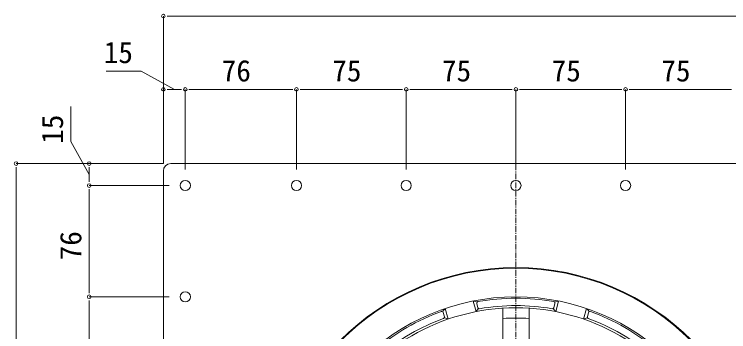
# Model space of a CAD drawing. Units: millimetres, scale not verified. Extents: x -1380 to 1380, y -955 to 955.
# Drawn here: x -793 to -304.6, y 351.1 to 567.8 of the extents above; entities that cross this region are included whole.
import ezdxf
from ezdxf.enums import TextEntityAlignment as Align

# ---------------------------------------------------------------- set-up
doc = ezdxf.new("R2010")
doc.units = ezdxf.units.MM
doc.header["$LTSCALE"] = 3
doc.linetypes.add('USER1', pattern=[2, 1.25, -0.25, 0.25, -0.25])
for name, color, linetype, lineweight in [('0-0_0', 7, 'Continuous', 15), ('0-2_L-2', 7, 'Continuous', 18), ('0-3_L-1', 7, 'Continuous', 18), ('0-4_L-5', 2, 'USER1', 18), ('0-8_SUNPO', 7, 'Continuous', 18), ('0-B_L-1b', 150, 'Continuous', 18)]:
    doc.layers.add(name, color=color, linetype=linetype, lineweight=lineweight)
doc.styles.add('ＭＳ ゴシック', font='')
doc.styles.get('ＭＳ ゴシック').set_extended_font_data('MS Gothic')

msp = doc.modelspace()

# ---------------------------------------------------------------- linework, layer by layer
at = {"layer": '0-0_0'}
for p, q in [((-688.579, 566.564), (-686.079, 566.564)), ((-688.579, 516.564), (-686.079, 516.564)), ((-678.579, 516.564), (-681.079, 516.564)), ((-673.579, 516.564), (-671.079, 516.564)), ((-602.579, 516.564), (-605.079, 516.564)), ((-597.579, 516.564), (-595.079, 516.564)), ((-527.579, 516.564), (-530.079, 516.564)), ((-522.579, 516.564), (-520.079, 516.564)), ((-452.579, 516.564), (-455.079, 516.564)), ((-447.579, 516.564), (-445.079, 516.564)), ((-377.579, 516.564), (-380.079, 516.564)), ((-372.579, 516.564), (-370.079, 516.564)), ((-302.579, 516.564), (-305.079, 516.564)), ((-791.747, 463.397), (-791.747, 460.897)), ((-741.747, 463.397), (-741.747, 460.897)), ((-741.747, 453.397), (-741.747, 455.897)), ((-741.747, 448.397), (-741.747, 445.897)), ((-741.747, 377.397), (-741.747, 379.897)), ((-741.747, 372.397), (-741.747, 369.897))]:
    msp.add_line(p, q, dxfattribs=at)
for centre, start, end in [((-691.079, 566.564), 0, 180), ((-691.079, 566.564), 180, 0), ((-691.079, 516.564), 0, 180), ((-676.079, 516.564), 0, 180), ((-676.079, 516.564), 0, 180), ((-600.079, 516.564), 0, 180), ((-600.079, 516.564), 0, 180), ((-525.079, 516.564), 0, 180), ((-525.079, 516.564), 0, 180), ((-450.079, 516.564), 0, 180), ((-450.079, 516.564), 0, 180), ((-375.079, 516.564), 0, 180), ((-375.079, 516.564), 0, 180), ((-691.079, 516.564), 180, 0), ((-676.079, 516.564), 180, 0), ((-676.079, 516.564), 180, 0), ((-600.079, 516.564), 180, 0), ((-600.079, 516.564), 180, 0), ((-525.079, 516.564), 180, 0), ((-525.079, 516.564), 180, 0), ((-450.079, 516.564), 180, 0), ((-450.079, 516.564), 180, 0), ((-375.079, 516.564), 180, 0), ((-375.079, 516.564), 180, 0), ((-791.747, 465.897), 90, 270), ((-791.747, 465.897), 270, 90), ((-741.747, 465.897), 90, 270), ((-741.747, 465.897), 270, 90), ((-741.747, 450.897), 90, 270), ((-741.747, 450.897), 90, 270), ((-741.747, 450.897), 270, 90), ((-741.747, 450.897), 270, 90), ((-741.747, 374.897), 90, 270), ((-741.747, 374.897), 90, 270), ((-741.747, 374.897), 270, 90), ((-741.747, 374.897), 270, 90)]:
    msp.add_arc(centre, 1.25, start, end, dxfattribs=at)
at = {"layer": '0-2_L-2'}
msp.add_circle((-450.079, 224.897), 169.5, dxfattribs=at)
msp.add_arc((-450.079, 224.897), 170, 0, 180, dxfattribs=at)
at = {"layer": '0-3_L-1'}
for p, q in [((-214.079, 465.897), (-686.079, 465.897)), ((-691.079, 460.897), (-691.079, -11.103))]:
    msp.add_line(p, q, dxfattribs=at)
for centre in [(-676.079, 450.897), (-600.079, 450.897), (-525.079, 450.897), (-450.079, 450.897), (-375.079, 450.897), (-676.079, 374.897)]:
    msp.add_circle(centre, 3.5, dxfattribs=at)
msp.add_arc((-686.079, 460.897), 5, 90, 180, dxfattribs=at)
at = {"layer": '0-4_L-5'}
msp.add_line((-450.079, 477.046), (-450.079, -27.252), dxfattribs=at)
at = {"layer": '0-8_SUNPO'}
for p, q in [((-691.079, 465.897), (-691.079, 566.564)), ((-686.079, 566.564), (-214.079, 566.564)), ((-691.079, 465.897), (-691.079, 516.564)), ((-686.079, 516.564), (-681.079, 516.564)), ((-676.079, 461.897), (-676.079, 516.564)), ((-676.079, 461.897), (-676.079, 516.564)), ((-605.079, 516.564), (-671.079, 516.564)), ((-600.079, 461.897), (-600.079, 516.564)), ((-600.079, 461.897), (-600.079, 516.564)), ((-530.079, 516.564), (-595.079, 516.564)), ((-525.079, 461.897), (-525.079, 516.564)), ((-525.079, 461.897), (-525.079, 516.564)), ((-455.079, 516.564), (-520.079, 516.564)), ((-450.079, 461.897), (-450.079, 516.564)), ((-450.079, 461.897), (-450.079, 516.564)), ((-380.079, 516.564), (-445.079, 516.564)), ((-375.079, 461.897), (-375.079, 516.564)), ((-375.079, 461.897), (-375.079, 516.564)), ((-305.079, 516.564), (-370.079, 516.564)), ((-691.079, 465.897), (-791.747, 465.897)), ((-691.079, 465.897), (-741.747, 465.897)), ((-791.747, -11.103), (-791.747, 460.897)), ((-741.747, 455.897), (-741.747, 460.897)), ((-687.079, 450.897), (-741.747, 450.897)), ((-687.079, 450.897), (-741.747, 450.897)), ((-741.747, 379.897), (-741.747, 445.897)), ((-687.079, 374.897), (-741.747, 374.897)), ((-687.079, 374.897), (-741.747, 374.897)), ((-741.747, 304.897), (-741.747, 369.897))]:
    msp.add_line(p, q, dxfattribs=at)
for points in [[(-683.579, 516.564), (-706.366, 529.064), (-730.295, 529.064)], [(-741.747, 458.397), (-754.247, 480.896), (-754.247, 504.825)]]:
    msp.add_lwpolyline(points, dxfattribs=at)
at = {"layer": '0-B_L-1b'}
for p, q in [((-477.338, 364.765), (-479.284, 372.026)), ((-477.057, 371.443), (-478.8, 371.9)), ((-423.102, 371.443), (-421.359, 371.9)), ((-422.82, 364.765), (-420.875, 372.026)), ((-499.989, 365.298), (-498.708, 366.565)), ((-496.407, 359.656), (-498.352, 366.917)), ((-475.758, 366.597), (-477.012, 365.144)), ((-475.996, 367.483), (-476.775, 370.392)), ((-459.079, 338.541), (-459.079, 367.111)), ((-441.079, 338.541), (-441.079, 367.111)), ((-424.4, 366.597), (-423.147, 365.144)), ((-424.163, 367.483), (-423.383, 370.392)), ((-403.752, 359.656), (-401.806, 366.917)), ((-400.17, 365.298), (-401.451, 366.565)), ((-498.928, 361.338), (-499.708, 364.247)), ((-401.231, 361.338), (-400.451, 364.247)), ((-498.691, 360.452), (-496.879, 359.821)), ((-401.468, 360.452), (-403.28, 359.821))]:
    msp.add_line(p, q, dxfattribs=at)
msp.add_circle((-450.079, 224.897), 150, dxfattribs=at)
for centre, radius, start, end in [((-475.809, 370.651), 1, 99.97778, 195), ((-450.079, 224.397), 149.5, 80.02222, 99.97778), ((-424.349, 370.651), 1, 345, 80.02222), ((-450.079, 224.897), 142.5, 90, 150), ((-475.03, 367.742), 1, 195, 279.87395), ((-450.079, 224.397), 144.5, 80.12605, 99.87395), ((-450.079, 224.897), 142.5, 30, 90), ((-425.129, 367.742), 1, 260.12605, 345), ((-449.829, 224.464), 149.5, 110.02222, 129.97778), ((-500.673, 363.989), 1, 15, 110.02222), ((-399.485, 363.989), 1, 69.97778, 165), ((-450.329, 224.464), 149.5, 50.02222, 69.97778), ((-449.829, 224.464), 144.5, 110.12605, 129.87395), ((-499.894, 361.079), 1, 290.12605, 15), ((-450.079, 224.897), 135.486, 86.19119, 93.80881), ((-400.265, 361.079), 1, 165, 249.87395), ((-450.329, 224.464), 144.5, 50.12605, 69.87395)]:
    msp.add_arc(centre, radius, start, end, dxfattribs=at)

# ---------------------------------------------------------------- texts
at = {"layer": '0-8_SUNPO', "style": 'ＭＳ ゴシック'}
for s, p in [('15', (-731.833, 530.064)), ('76', (-651.176, 517.564)), ('75', (-575.625, 517.564)), ('75', (-500.625, 517.564)), ('75', (-425.625, 517.564)), ('75', (-350.625, 517.564))]:
    msp.add_text(s, height=14.66, dxfattribs=at).set_placement(p, align=Align.BOTTOM_LEFT)
for s, p in [('15', (-755.247, 479.358)), ('76', (-742.747, 399.8))]:
    msp.add_text(s, height=14.66, rotation=90, dxfattribs=at).set_placement(p, align=Align.BOTTOM_LEFT)

doc.saveas('drawing.dxf')
